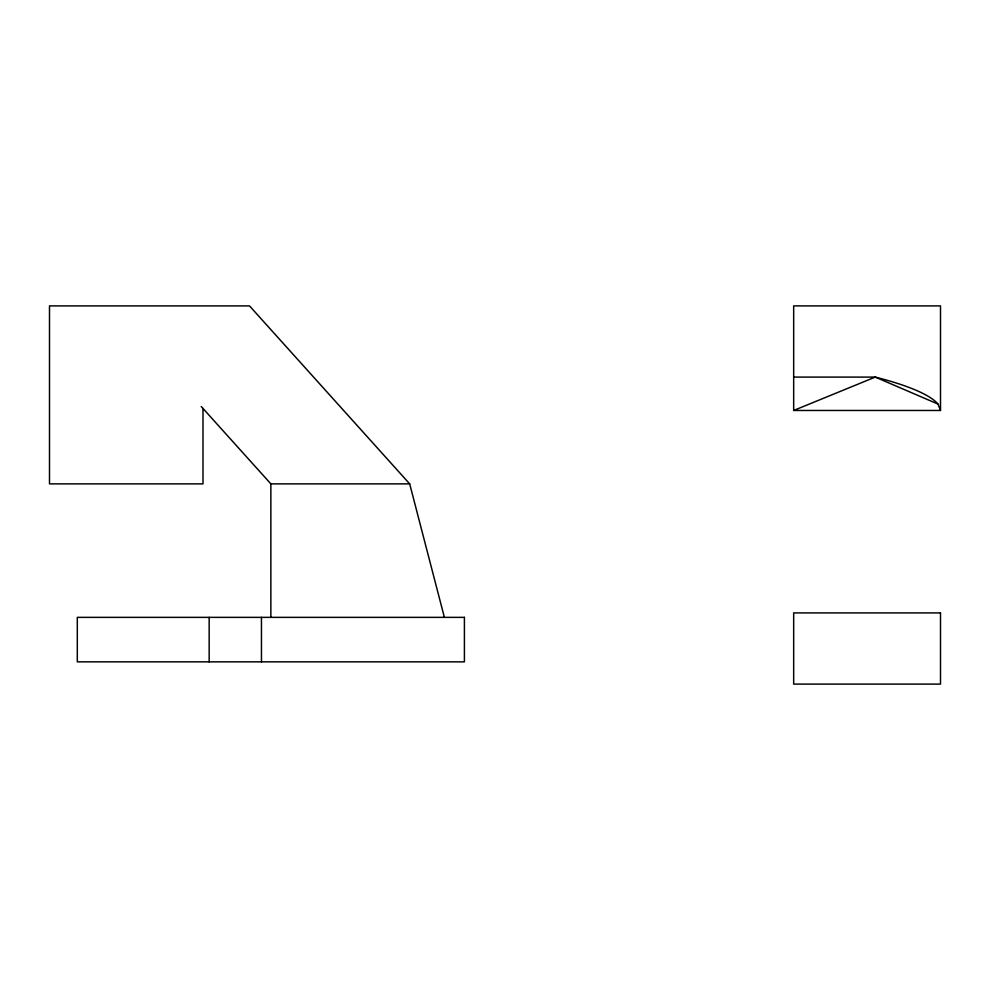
<?xml version="1.0" encoding="UTF-8"?>
<svg xmlns="http://www.w3.org/2000/svg" width="990" height="990" viewBox="0 0 990 990"><rect width="100%" height="100%" fill="white"/><g stroke="black" fill="none" stroke-linecap="round" stroke-linejoin="round"><path stroke-width="1.49" d="M793.671 410.466L875.247 377.091A151.037 31.222 6.5 0 1 937.963 404.056L940.5 410.466L793.671 410.466L793.671 305.898L940.5 305.898L940.5 410.466M793.671 377.091L875.247 377.091L937.963 404.056M201.23 406.506L270.864 483.875L409.687 483.875L444.386 617.364M409.687 483.875L249.505 305.898L49.5 305.898L49.5 483.875L202.999 483.875L202.999 408.486M270.864 483.875L270.864 617.364M261.459 617.364L261.459 661.852M209.162 617.364L209.162 661.852M940.5 612.909L793.671 612.909L793.671 684.102L940.5 684.102L940.5 612.909M464.409 617.364L77.307 617.364L77.307 661.852L464.409 661.852L464.409 617.364"/></g></svg>
